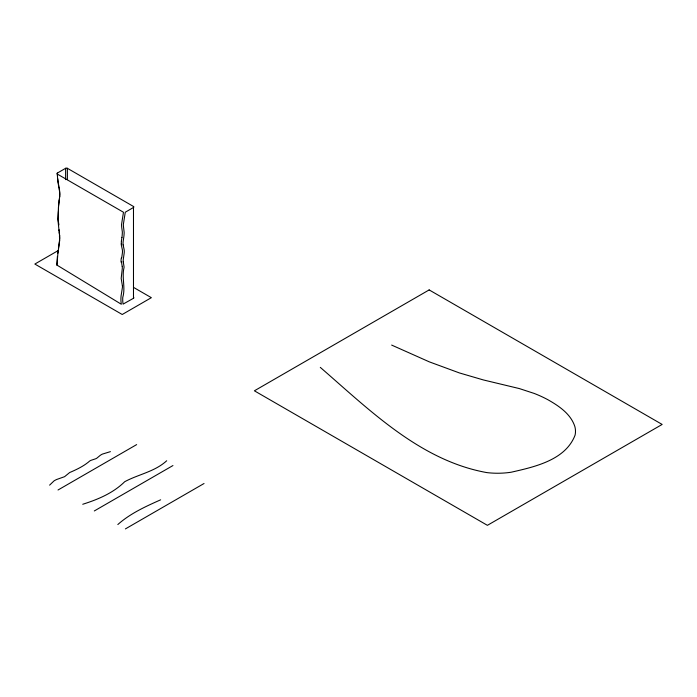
<?xml version="1.0" encoding="UTF-8"?>
<svg xmlns="http://www.w3.org/2000/svg" width="697" height="697" viewBox="0 0 697 697"><rect width="100%" height="100%" fill="white"/><g stroke="black" fill="none" stroke-linecap="round" stroke-linejoin="round"><path stroke-width="1.05" d="M122.428 285.918A11.762 6.909 -60.3 0 1 122.428 287.33L121.086 295.868A35.19 20.596 -59.3 0 0 120.99 301.635L121.33 304.249L56.954 265.104L58.13 250.415M59.689 196.301L59.289 200.239M59.698 240.247L58.879 246.555M59.628 196.72L59.681 196.04M57.398 256.391L56.962 264.111A1.237 0.706 0.9 0 0 56.954 265.104M58.243 212.35L58.374 210.834A38.387 22.165 -60 0 0 58.452 209.3L58.513 206.669A34.083 19.682 -60 0 1 58.557 205.606L59.21 200.135M58.191 212.864L57.825 218.919L59.027 230.559M59.559 197.39L58.531 206.512A32.097 18.871 -59.5 0 0 58.47 207.357L58.435 210.25A37.377 22.121 -59.1 0 1 58.365 211.74L58.182 220.383M121.348 241.345L121.914 237.424M57.842 253.246L58.775 247.208M121.714 257.838L122.419 252.802A14.907 8.669 -59.8 0 0 122.35 249.718L121.33 245.013A14.968 8.721 -59.9 0 1 121.252 243.967M58.443 248.393L59.759 238.705A31.67 18.288 -60 0 0 59.698 235.351M49.609 485.147L53.974 480.939A18.261 10.542 0 0 1 56.753 479.458L64.586 476.678L69.656 472.54A3.45 1.995 0 0 1 70.475 472.2C77.149 469.273 84.102 465.962 89.765 460.97A7.806 4.513 0 0 1 90.993 460.334L95.811 458.722A7.676 4.435 0 0 0 97.022 458.016L100.159 455.42A17.355 10.019 0 0 1 102.407 454.096L110.422 451.639M117.828 524.536C130.234 513.48 145.595 506.501 160.641 499.819M166.696 460.769C154.725 471.756 138.459 474.282 124.693 481.723C113.132 493.11 98.085 499.409 82.734 504.271M58.87 187.554L58.025 182.387A90.749 53.225 -58.7 0 1 57.834 180.741A108.07 63.401 -58.7 0 1 57.354 174.111A1.237 0.723 -1.9 0 1 57.354 173.065L65.623 168.299A1.237 0.714 0 0 1 67.374 168.299L133.484 206.469L133.484 298.281L123.099 304.11A33.892 19.568 -60 0 1 122.759 297.453C125.721 287.443 121.557 277.528 124.057 267.439A15.552 8.974 -60 0 0 123.979 266.341L123.256 261.845M58.339 250.493L34.85 264.05L122.228 314.495L151.354 297.68L133.502 287.373M58.017 490L136.656 444.599M94.304 510.953L172.943 465.552M125.399 528.91L204.038 483.509M391.644 345.076L429.352 361.874L459.419 372.939L483.413 379.952L519.317 388.569L534.216 393.439A111.276 64.246 0 0 1 547.755 399.651C558.785 405.881 570.66 413.791 574.816 426.425A53.321 30.781 0 0 1 575.086 435.128C565.511 460.194 534.547 466.885 511.154 472.226A52.841 30.511 0 0 1 486.907 472.61C420.308 460.682 369.497 409.967 320.298 367.38M57.354 174.093L123.474 212.254L121.557 224.425A32.559 19.098 -58.9 0 0 121.748 227.588L122.323 231.848A17.721 10.194 -59.9 0 1 122.315 233.286L122.193 235.159A51.125 28.865 -60.7 0 1 121.94 237.416M58.339 221.176L58.905 224.957M58.888 186.404L58.47 184.06M59.036 187.232L59.402 190.595A32.82 19.019 -59.7 0 1 59.742 196.275M59.14 187.781L59.419 189.462M58.356 183.363L58.043 181.264A100.028 57.755 -60 0 1 57.738 178.728M123.125 244.908L124.057 249.247A16.536 9.549 -60 0 1 124.205 252.924L123.482 258.047A17.991 10.385 -60 0 0 123.186 261.889M59.454 233.12L59.201 231.204A32.306 18.653 -60 0 1 59.071 229.722M59.271 233.147L59.602 235.691M122.193 266.428L121.47 261.906M59.167 232.301L59.594 234.227M122.402 285.936L121.191 278.391L122.245 268.911A16.162 9.418 -59.8 0 0 122.271 266.376M67.374 168.299L67.374 179.652M65.623 168.299L65.623 179.652M133.484 206.469A1.237 0.714 0 0 1 133.484 207.479L125.277 212.219L123.352 224.443A30.999 17.895 -60 0 0 123.578 227.457L124.136 232.206A18.645 10.769 -60 0 1 124.136 233.347L123.996 235.325A52.275 30.18 -60 0 1 123.709 237.651L123.151 241.537A15.7 9.061 -60 0 0 123.116 244.917M133.484 297.279A1.237 0.714 0 0 1 133.484 298.281M59.332 232.188A33.63 19.56 -59.2 0 1 59.21 230.446M59.419 235.821A30.319 17.416 -60.7 0 1 59.498 240.352M57.502 175.932A100.028 57.755 -60 0 1 57.363 173.083M59.402 189.471A34.136 19.708 -60 0 1 59.759 195.36M121.069 262.159A19.22 11.187 -59.2 0 1 121.339 257.96M121.322 243.933A17.878 10.446 -59.8 0 1 121.435 241.31M429.152 289.917L254.396 390.808L487.403 525.329L662.15 424.438L429.152 289.917"/></g></svg>
